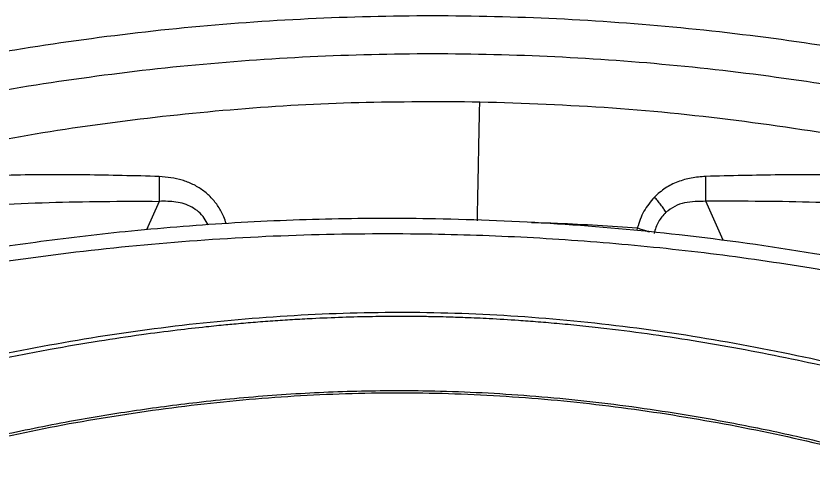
# Model space of a CAD drawing. Extents: x 943 to 1030, y 781 to 934.
# Drawn here: x 1006.69 to 1012.04, y 880.99 to 884.07 of the extents above; entities that cross this region are included whole.
import ezdxf

# ---------------------------------------------------------------- set-up
doc = ezdxf.new("R2010")
doc.units = 0
doc.header["$MEASUREMENT"] = 0
doc.layers.add('1', color=4, linetype='Continuous')

# ---------------------------------------------------------------- blocks, each defined once
blk = doc.blocks.new('AIRA')
at = {"layer": '1', "color": 3, "linetype": 'Continuous', "lineweight": 25}
for p, q in [((64.4725, 79.6571), (64.3868, 79.4652)), ((68.2595, 79.3959), (68.1428, 79.6572)), ((67.6832, 79.4784), (67.6791, 79.4616))]:
    blk.add_line(p, q, dxfattribs=at)
for points, knots in [([(70.4424, 80.4007), (70.1711, 80.4636), (69.6288, 80.5892), (68.8047, 80.7276), (67.9754, 80.8288), (67.1421, 80.889), (66.3073, 80.9092), (65.4725, 80.8889), (64.6393, 80.8285), (63.8102, 80.7272), (62.9865, 80.5889), (62.4444, 80.4632), (62.1733, 80.4004)], [0, 0, 0, 0, 0.1000378, 0.1999941, 0.3000646, 0.4001441, 0.5000459, 0.5999936, 0.7000645, 0.8000989, 0.9000071, 1, 1, 1, 1]), ([(70.3814, 80.1529), (70.1142, 80.2148), (69.5801, 80.3385), (68.7686, 80.4747), (67.9517, 80.5744), (67.1307, 80.6339), (66.3081, 80.6538), (65.4855, 80.6338), (64.6645, 80.5743), (63.8477, 80.4746), (63.0361, 80.3383), (62.5018, 80.2145), (62.2344, 80.1525)], [0, 0, 0, 0, 0.099994, 0.199896, 0.299944, 0.400041, 0.499954, 0.599905, 0.700034, 0.80002, 0.899925, 1, 1, 1, 1]), ([(66.6249, 80.3239), (66.3539, 80.3252), (65.8118, 80.3279), (64.9997, 80.2812), (64.1914, 80.1961), (63.3875, 80.0725), (62.8583, 79.9552), (62.5934, 79.8965)], [0, 0, 0, 0, 0.1999576, 0.4001013, 0.5999437, 0.7997659, 1, 1, 1, 1]), ([(66.6091, 79.5265), (66.6099, 79.5678), (66.6115, 79.6519), (66.6139, 79.7761), (66.6163, 79.897), (66.6186, 80.0104), (66.6206, 80.1126), (66.6224, 80.2002), (66.6238, 80.2725), (66.6246, 80.307), (66.6249, 80.3239)], [0, 0, 0, 0, 0.12048, 0.244753, 0.371689, 0.5, 0.628311, 0.755247, 0.87952, 1, 1, 1, 1]), ([(70.1528, 79.8652), (69.8632, 79.9316), (69.2842, 80.0644), (68.4029, 80.1997), (67.5161, 80.2929), (66.922, 80.3136), (66.6249, 80.3239)], [0, 0, 0, 0, 0.2500912, 0.4998032, 0.749923, 1, 1, 1, 1]), ([(64.4728, 79.8242), (64.3069, 79.8284), (63.9748, 79.8367), (63.477, 79.8356), (63.1468, 79.822), (62.9815, 79.8152)], [0, 0, 0, 0, 0.332709, 0.665885, 1, 1, 1, 1]), ([(64.4728, 79.8242), (64.4724, 79.8109), (64.4714, 79.7838), (64.4709, 79.7382), (64.4712, 79.6938), (64.4721, 79.6691), (64.4725, 79.6571)], [0, 0, 0, 0, 0.244414, 0.5, 0.755586, 1, 1, 1, 1]), ([(64.9216, 79.5086), (64.9166, 79.5238), (64.9037, 79.5637), (64.8705, 79.6228), (64.8229, 79.6833), (64.7651, 79.7339), (64.6989, 79.773), (64.6032, 79.8115), (64.5249, 79.8191), (64.4728, 79.8242)], [0, 0, 0, 0, 0.080318, 0.210688, 0.342619, 0.47422, 0.605729, 0.737799, 1, 1, 1, 1]), ([(68.1425, 79.8243), (68.1099, 79.8219), (68.0456, 79.8172), (67.9536, 79.79), (67.8681, 79.7486), (67.8211, 79.7064), (67.7976, 79.6854)], [0, 0, 0, 0, 0.253082, 0.499618, 0.749741, 1, 1, 1, 1]), ([(69.6339, 79.8154), (69.4686, 79.8221), (69.1384, 79.8357), (68.6406, 79.8368), (68.3084, 79.8285), (68.1425, 79.8243)], [0, 0, 0, 0, 0.334115, 0.667291, 1, 1, 1, 1]), ([(68.1428, 79.6572), (68.1433, 79.6692), (68.1441, 79.6938), (68.1444, 79.7383), (68.1439, 79.7838), (68.143, 79.811), (68.1425, 79.8243)], [0, 0, 0, 0, 0.244416, 0.5, 0.755584, 1, 1, 1, 1]), ([(67.7976, 79.6854), (67.7722, 79.6549), (67.7213, 79.594), (67.6959, 79.517), (67.6832, 79.4784)], [0, 0, 0, 0, 0.499712, 1, 1, 1, 1]), ([(67.8757, 79.5837), (67.8709, 79.5915), (67.8611, 79.6073), (67.8418, 79.6337), (67.8203, 79.6604), (67.8051, 79.6771), (67.7976, 79.6854)], [0, 0, 0, 0, 0.246726, 0.5, 0.753274, 1, 1, 1, 1]), ([(62.9951, 79.611), (63.1155, 79.6194), (63.3606, 79.6364), (63.7269, 79.6505), (64.0991, 79.6581), (64.3461, 79.6574), (64.4725, 79.6571)], [0, 0, 0, 0, 0.245518, 0.500011, 0.744041, 1, 1, 1, 1]), ([(64.8, 79.4997), (64.7922, 79.5151), (64.7759, 79.5476), (64.7379, 79.5877), (64.6763, 79.6299), (64.5856, 79.6585), (64.5102, 79.6575), (64.4725, 79.6571)], [0, 0, 0, 0, 0.131423, 0.275844, 0.421544, 0.711121, 1, 1, 1, 1]), ([(68.1428, 79.6572), (68.095, 79.657), (68.023, 79.6568), (67.9326, 79.6262), (67.8947, 79.5978), (67.8757, 79.5837)], [0, 0, 0, 0, 0.498913, 0.749562, 1, 1, 1, 1]), ([(69.6203, 79.6112), (69.4999, 79.6195), (69.2549, 79.6366), (68.8885, 79.6507), (68.5163, 79.6582), (68.2693, 79.6575), (68.1428, 79.6572)], [0, 0, 0, 0, 0.245524, 0.500011, 0.744048, 1, 1, 1, 1]), ([(67.8757, 79.5837), (67.8569, 79.5635), (67.819, 79.5227), (67.8034, 79.4682), (67.7954, 79.4406)], [0, 0, 0, 0, 0.493724, 1, 1, 1, 1]), ([(70.3321, 78.9969), (70.244, 79.0193), (70.0803, 79.0609), (69.8521, 79.1136), (69.6608, 79.1556), (69.5038, 79.1883), (69.2462, 79.2397), (68.7384, 79.3318), (67.9981, 79.4352), (67.1483, 79.5109), (66.37, 79.5434), (65.6323, 79.5425), (64.9365, 79.5139), (64.372, 79.468), (63.9405, 79.4206), (63.6496, 79.3835), (63.4224, 79.3507), (63.2455, 79.3232), (63.0981, 79.299), (62.9168, 79.2675), (62.7016, 79.2275), (62.4521, 79.178), (62.275, 79.139), (62.1805, 79.1181)], [0, 0, 0, 0, 0.033205, 0.061624, 0.085459, 0.104691, 0.120115, 0.181267, 0.292932, 0.392556, 0.492182, 0.576755, 0.661374, 0.745916, 0.78311, 0.819609, 0.85283, 0.866766, 0.884897, 0.907262, 0.933866, 0.964714, 1, 1, 1, 1]), ([(66.973, 79.5155), (67.0308, 79.5139), (67.2678, 79.5076), (67.5043, 79.491), (67.6832, 79.4784)], [0, 0, 0, 0, 0.243842, 1, 1, 1, 1]), ([(67.6832, 79.4784), (67.6938, 79.4751), (67.7152, 79.4684), (67.7429, 79.4593), (67.7579, 79.4541), (67.7639, 79.452)], [0, 0, 0, 0, 0.36911, 0.74777, 1, 1, 1, 1]), ([(62.1998, 79.0234), (62.4671, 79.0795), (63.001, 79.1916), (63.8108, 79.3107), (64.6249, 79.3939), (65.4428, 79.4381), (66.2163, 79.4443), (66.9434, 79.4199), (67.6234, 79.371), (68.3017, 79.2957), (68.9769, 79.1927), (69.6483, 79.0654), (70.0905, 78.9573), (70.3116, 78.9032)], [0, 0, 0, 0, 0.100069, 0.199912, 0.299747, 0.399786, 0.499827, 0.583023, 0.66622, 0.749552, 0.833045, 0.916507, 1, 1, 1, 1]), ([(62.487, 78.4088), (62.732, 78.4716), (63.2221, 78.597), (63.9679, 78.7394), (64.7184, 78.8434), (65.4711, 78.9036), (66.2237, 78.9198), (66.9765, 78.8866), (67.7285, 78.8074), (68.4768, 78.6844), (69.2193, 78.5247), (69.7057, 78.3863), (69.9489, 78.3171)], [0, 0, 0, 0, 0.100262, 0.200594, 0.300842, 0.400493, 0.499762, 0.599107, 0.699009, 0.799378, 0.89967, 1, 1, 1, 1]), ([(62.4945, 78.3807), (62.6468, 78.4201), (62.9363, 78.4951), (63.3516, 78.5892), (63.7243, 78.6623), (64.0534, 78.7186), (64.338, 78.761), (64.5774, 78.7921), (64.7455, 78.8111), (64.8544, 78.8224), (64.9163, 78.8285), (64.998, 78.8361), (65.1031, 78.8452), (65.2347, 78.8553), (65.3669, 78.864), (65.5903, 78.8763), (65.8291, 78.8843), (66.05, 78.8862), (66.147, 78.886), (66.1896, 78.8856), (66.2084, 78.8855), (66.2166, 78.8854), (66.2202, 78.8853), (66.222, 78.8853), (66.2227, 78.8853), (66.2231, 78.8853), (66.2231, 78.8853), (66.2231, 78.8853), (66.2232, 78.8853), (66.2234, 78.8853), (66.2243, 78.8853), (66.2279, 78.8852), (66.2424, 78.8851), (66.2744, 78.8846), (66.3293, 78.8837), (66.4157, 78.8817), (66.5378, 78.8777), (66.6998, 78.8703), (66.8408, 78.8618), (66.9503, 78.8539), (67.0178, 78.8487), (67.0883, 78.8429), (67.1618, 78.8363), (67.2384, 78.8291), (67.3179, 78.821), (67.3984, 78.8124), (67.6592, 78.7827), (68.1003, 78.7202), (68.7186, 78.604), (69.3339, 78.4627), (69.7382, 78.3469), (69.9405, 78.289)], [0, 0, 0, 0, 0.062481, 0.118844, 0.169135, 0.213352, 0.251461, 0.283422, 0.309236, 0.318658, 0.3269, 0.333965, 0.351242, 0.368824, 0.386373, 0.403893, 0.457678, 0.481272, 0.491642, 0.496202, 0.498209, 0.499091, 0.49948, 0.499651, 0.499785, 0.499785, 0.499785, 0.499787, 0.499791, 0.499809, 0.499878, 0.500152, 0.501246, 0.505611, 0.512881, 0.523059, 0.53994, 0.561408, 0.587481, 0.596044, 0.605011, 0.61438, 0.624154, 0.634334, 0.64492, 0.655914, 0.66648, 0.749216, 0.832806, 0.916374, 1, 1, 1, 1]), ([(62.8021, 77.9389), (62.8178, 77.943), (62.8591, 77.9536), (62.9341, 77.973), (63.0213, 77.9954), (63.107, 78.017), (63.1803, 78.035), (63.25, 78.0514), (63.3205, 78.0674), (63.4486, 78.0959), (63.6316, 78.1344), (63.931, 78.192), (64.2948, 78.2523), (64.7486, 78.3123), (65.2294, 78.3584), (65.736, 78.3849), (66.2862, 78.3893), (66.884, 78.3631), (67.5284, 78.2992), (68.0997, 78.212), (68.5962, 78.1154), (68.9079, 78.0444), (69.1101, 77.9943), (69.2041, 77.9702), (69.2984, 77.9454), (69.3896, 77.9207), (69.483, 77.8947), (69.5743, 77.8681), (69.6377, 77.8495), (69.667, 77.8409)], [0, 0, 0, 0, 0.007015, 0.018363, 0.033423, 0.04585, 0.056436, 0.065972, 0.076735, 0.087613, 0.12255, 0.157338, 0.219068, 0.281467, 0.354683, 0.427219, 0.500115, 0.591822, 0.685047, 0.779146, 0.840884, 0.903128, 0.916964, 0.930722, 0.945004, 0.958992, 0.971501, 0.986828, 1, 1, 1, 1]), ([(62.8062, 77.9231), (63.0316, 77.9802), (63.482, 78.0945), (64.1681, 78.2206), (64.8582, 78.3127), (65.5503, 78.3662), (66.2421, 78.3772), (66.9328, 78.3456), (67.6226, 78.2726), (68.3093, 78.1603), (68.9914, 78.0149), (69.4385, 77.8885), (69.6621, 77.8252)], [0, 0, 0, 0, 0.100345, 0.20059, 0.300906, 0.400755, 0.500092, 0.599382, 0.699069, 0.799349, 0.899659, 1, 1, 1, 1])]:
    blk.add_open_spline(points, degree=3, knots=knots, dxfattribs=at)

msp = doc.modelspace()

# ---------------------------------------------------------------- block references
at = {"layer": '1'}
msp.add_blockref('AIRA', (943.1775, 803.1658), dxfattribs=at)

doc.saveas('drawing.dxf')
